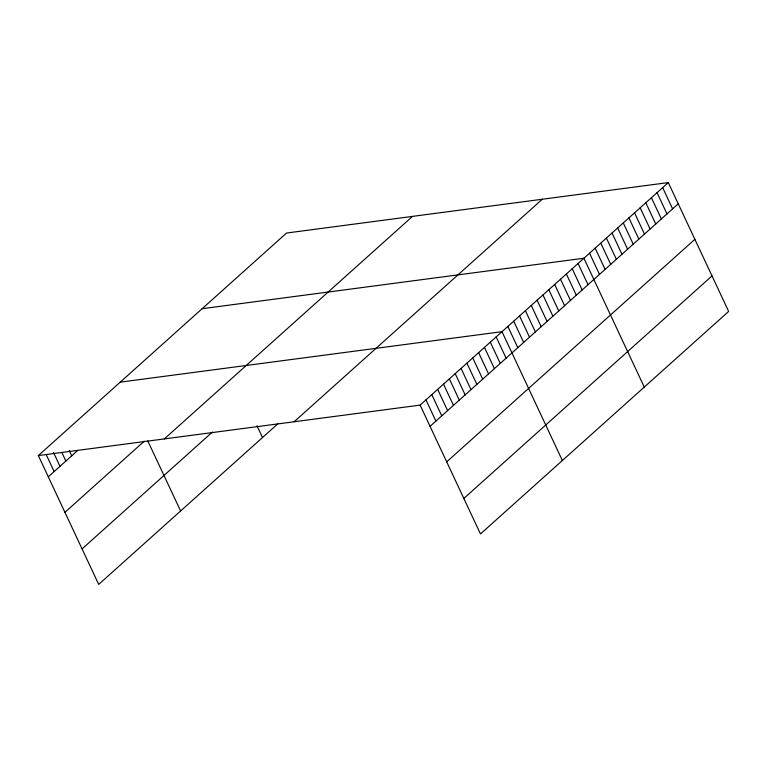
<?xml version="1.0" encoding="UTF-8"?>
<svg xmlns="http://www.w3.org/2000/svg" width="767" height="767" viewBox="0 0 767 767"><rect width="100%" height="100%" fill="white"/><g stroke="black" fill="none" stroke-linecap="round" stroke-linejoin="round"><path stroke-width="1.15" d="M38.35 455.569L286.532 233.043L668.297 182.584L728.65 311.431L480.468 533.957L420.115 405.11L38.35 455.569L98.703 584.416L277.779 423.854M48.292 476.806L77.544 450.574M64.936 512.318L144.321 441.13M164.33 438.916L412.512 216.39M82.069 548.904L212.44 432.013M294.135 421.764L542.307 199.228M420.115 405.11L668.297 182.584M430.057 426.347L678.239 203.811M446.691 461.859L694.873 239.333M463.834 498.445L712.016 275.919M202.152 308.698L583.908 258.239L644.27 387.095M120.246 382.139L502.011 331.68L562.374 460.526M662.669 187.627L672.611 208.864M657.041 192.67L666.993 213.907M651.413 197.713L661.365 218.95M645.795 202.756L655.737 223.993M640.167 207.799L650.109 229.036M634.539 212.843L644.491 234.079M628.911 217.886L638.863 239.122M623.293 222.938L633.235 244.165M617.665 227.981L627.607 249.208M612.037 233.024L621.989 254.251M606.409 238.067L616.361 259.304M600.791 243.11L610.733 264.347M595.163 248.153L605.105 269.39M589.535 253.196L599.487 274.433M578.059 263.484L588.011 284.72M572.211 268.728L582.163 289.964M566.362 273.982L576.305 295.209M560.514 279.226L570.456 300.453M554.666 284.471L564.608 305.707M548.808 289.715L558.76 310.951M542.959 294.959L552.911 316.196M537.111 300.204L547.063 321.44M531.263 305.448L541.205 326.684M525.414 310.693L535.356 331.929M519.566 315.937L529.508 337.173M513.708 321.191L523.66 342.418M507.859 326.435L517.811 347.662M496.163 336.924L506.105 358.16M490.314 342.168L500.257 363.405M484.466 347.413L494.408 368.649M478.618 352.657L488.56 373.893M472.76 357.901L482.711 379.138M466.911 363.146L476.863 384.382M461.063 368.39L471.005 389.626M455.214 373.644L465.157 394.871M449.366 378.888L459.308 400.115M443.518 384.133L453.46 405.36M437.66 389.377L447.612 410.613M431.811 394.622L441.763 415.858M425.963 399.866L435.905 421.102M256.964 425.714L262.506 437.545M147.782 440.91L180.609 510.985M69.212 450.517L71.695 455.819M61.868 452.568L65.847 461.063M53.527 452.511L59.999 466.307M46.193 454.572L54.15 471.561"/></g></svg>
